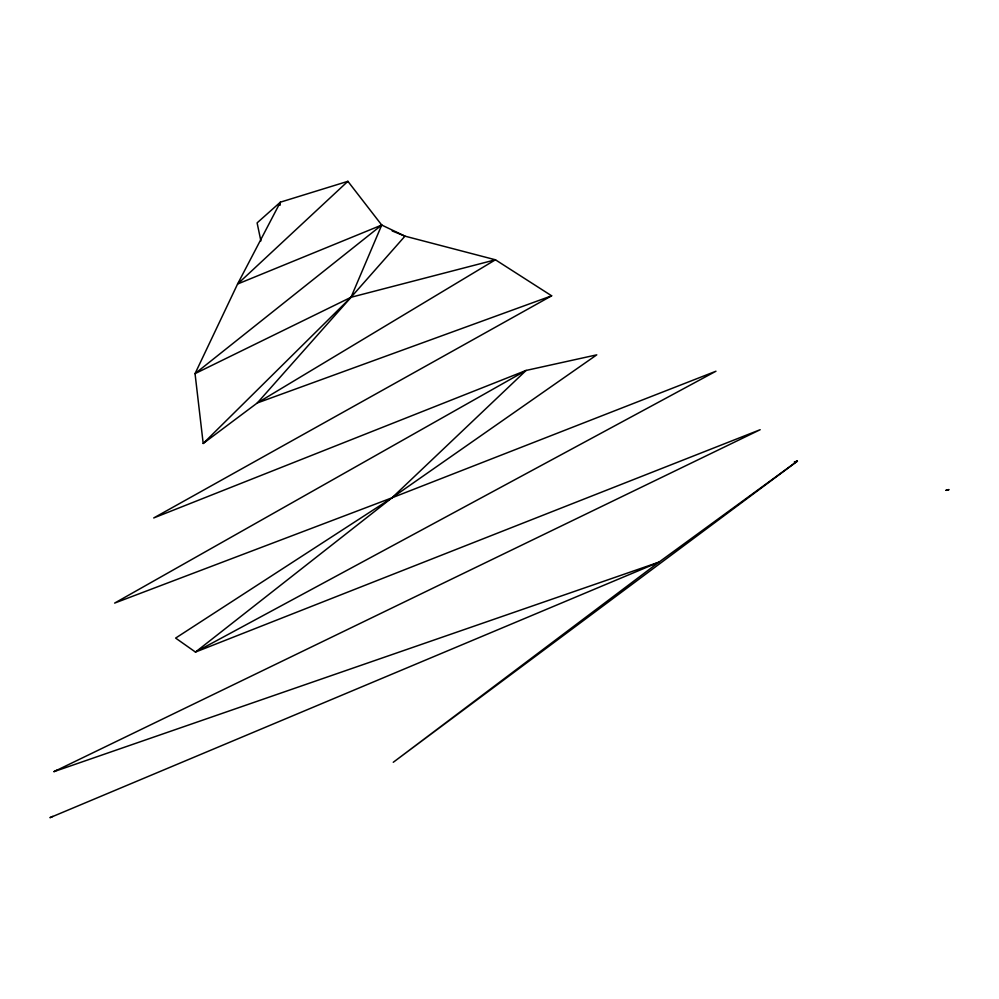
<?xml version="1.0" encoding="UTF-8"?>
<svg xmlns="http://www.w3.org/2000/svg" width="999" height="999" viewBox="0 0 999 999"><rect width="100%" height="100%" fill="white"/><g stroke="black" fill="none" stroke-linecap="round" stroke-linejoin="round"><path stroke-width="1.5" d="M280.045 205.282L280.369 202.173L347.889 181.319L381.73 225.05L404.97 236.151L495.429 259.79L551.648 295.816L153.721 517.957L526.136 370.429L596.765 354.845L391.995 497.802L195.467 652.072L175.624 638.086L390.696 498.651M347.889 181.319L237.587 284.016L381.73 225.05L351.024 297.277L257.292 402.959L203.197 443.481L195.042 373.626L237.587 284.016L280.369 202.173L257.105 222.877L260.889 240.946M203.197 443.481L351.024 297.277L404.97 236.151L392.195 230.931M391.995 497.802L526.136 370.429L114.623 603.096L391.995 497.802L715.971 371.216L195.467 652.072L760.177 429.707L54.021 771.628L658.928 562.162L797.402 461.113L794.405 461.963M381.73 225.05L195.042 373.626L351.024 297.277L495.429 259.79L257.292 402.959L551.648 295.816M54.021 771.628L56.768 770.192M52.785 816.395L49.95 817.681L658.928 562.162L393.256 762.287L797.402 461.113L794.467 462.162M946.041 490.384L949.05 489.585L946.003 490.272M492.332 260.215L495.429 259.79"/></g></svg>
